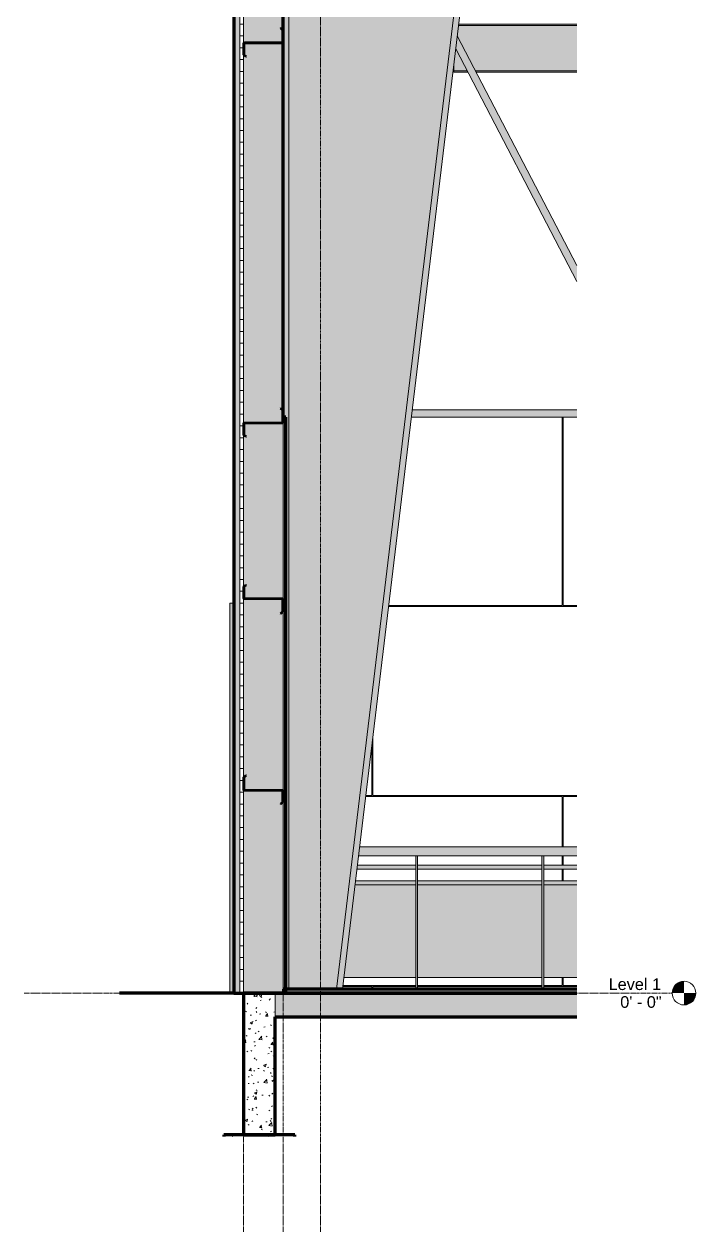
# Model space of a CAD drawing. Header units: inches. Extents: x 22688 to 23349, y -62 to 513.
# Drawn here: x 23178.5 to 23349, y -60.6 to 246 of the extents above; entities that cross this region are included whole.
import ezdxf

# ---------------------------------------------------------------- set-up
doc = ezdxf.new("R2010")
doc.units = ezdxf.units.IN
doc.header["$MEASUREMENT"] = 0
doc.linetypes.add('Grid Line 1_2_', pattern=[0.875, 0.5, -0.125, 0.125, -0.125])
doc.linetypes.add('Grid Line 1_2__2_', pattern=[0.875, 0.5, -0.125, 0.125, -0.125])
for name, color, linetype, lineweight in [('A-DOOR', 31, 'Continuous', 18), ('A-DOOR-FRAM', 31, 'Continuous', 9), ('A-FLOR', 192, 'Continuous', 18), ('A-FLOR-HRAL', 11, 'Continuous', 9), ('A-FLOR-LEVL', 51, 'Continuous', 9), ('A-FLOR-MCUT', 51, 'Continuous', 18), ('A-WALL', 113, 'Continuous', 18), ('A-WALL-PATT', 111, 'Continuous', 18), ('C-TOPO', 7, 'Continuous', 9), ('L-SITE-WALL', 31, 'Continuous', 18), ('Q-SPCQ', 91, 'Continuous', 9), ('S-BEAM', 12, 'Continuous', 9), ('S-FNDN', 32, 'Continuous', 18), ('S-GRID', 1, 'Continuous', 9)]:
    doc.layers.add(name, color=color, linetype=linetype, lineweight=lineweight)
doc.styles.add('Arial', font='arial.ttf', dxfattribs={"height": 2.950599})
pattern_1 = [(50, (22007.282, 102), (6.885997, -0.602097), [0.72, -7.92]), (355, (22007.282, 102), (-1.331756, 7.220547), [0.576, -6.336]), (100.451, (22007.856, 101.95), (5.55363, 6.61819), [0.612, -6.731]), (46.184, (22007.282, 103.92), (10.24564, -1.588925), [1.08, -11.88]), (96.636, (22008.136, 103.788), (8.97244, 9.35152), [0.918, -10.096]), (351.184, (22007.282, 103.92), (8.9732, 9.35123), [0.864, -9.504]), (21, (22008.242, 103.44), (5.730726, -3.865003), [0.72, -7.92]), (326, (22008.242, 103.44), (2.33581, 6.96088), [0.576, -6.336]), (71.451, (22008.72, 103.118), (8.065876, 3.09595), [0.612, -6.731]), (37.5, (22007.282, 102), (0.116866, 3.1954784), [0.317, -5.942, 0.317, -6.115, -6.36]), (37.5, (22007.282, 102), (0.116866, 3.1954784), [-12.691, 0.317, -6.043]), (7.5, (22007.282, 102), (2.52543, 3.786025), [0.317, -3.35, 0.317, -5.798, -2.424]), (7.5, (22007.282, 102), (2.52543, 3.786025), [-9.782, 0.317, -2.107]), (327.5, (22005.142, 102), (5.1243685, -0.216176), [0.317, -2.083, 0.317, -7.171, -9.936]), (327.5, (22005.142, 102), (5.1243685, -0.216176), [-9.888, 0.317, -9.619]), (317.5, (22004.182, 102), (5.598326, 0.96141), [0.317, -2.803, 0.317, -4.656, -7.056]), (317.5, (22004.182, 102), (5.598326, 0.96141), [-8.093, 0.317, -6.739])]
pattern_2 = [(45, (22007.282, 102), (-2.375879, 2.375879), []), (45, (22007.282, 105.6), (-2.375879, 2.375879), [])]
pattern_3 = [(0, (22007.282, 102), (0, 3), []), (90, (22007.282, 102), (-3, 2e-16), [])]
pattern_4 = [(161.57, (22007.402, 102.12), (-0.960383694, -0.00039918), [0, -6.83, 0.758, 0]), (18.43, (22007.162, 102.12), (-0.960383694, 0.00039918), [0, -6.83, 0.758, 0]), (108.43, (22007.402, 102.12), (0.47951018, -2.4005264), [2.276, -5.312]), (71.57, (22007.162, 102.12), (0.47951018, 2.4005264), [2.276, -5.312])]

# ---------------------------------------------------------------- blocks, each defined once
blk = doc.blocks.new('Level - Level Head - Circle-2773-Section 1 - Callout 3')
at = {"layer": 'A-FLOR-LEVL'}
h = blk.add_hatch(color=256, dxfattribs=at)
edge = h.paths.add_edge_path(flags=0)
edge.add_line((21236.11, 0), (21233.11, 0))
edge.add_arc((21236.11, 0), 3, 90, 180, ccw=False)
edge.add_line((21236.11, 3), (21236.11, 0))
h = blk.add_hatch(color=256, dxfattribs=at)
edge = h.paths.add_edge_path(flags=0)
edge.add_line((21236.11, -3), (21236.11, 0))
edge.add_line((21236.11, 0), (21239.11, 0))
edge.add_arc((21236.11, 0), 3, 270, 360, ccw=False)
at = {"layer": 'A-FLOR-LEVL', "color": 250}
blk.add_circle((21236.11, 0), 3, dxfattribs=at)
blk = doc.blocks.new('Locker Rooms and Restrooms_rvt-3-Section 1 - Callout 3')
at = {"color": 90, "lineweight": 5}
blk.add_blockref('Level - Level Head - Circle-2773-Section 1 - Callout 3', (0, 0), dxfattribs=at)
at = {"layer": 'A-FLOR-LEVL', "insert": (21230.27, 3.73), "char_height": 2.951, "width": 15.876, "attachment_point": 3, "line_spacing_factor": 0.938532, "style": 'Arial', "bg_fill": 3, "box_fill_scale": 1.25, "bg_fill_color": 0, "bg_fill_transparency": 0}
blk.add_mtext('Level 1', dxfattribs=at)
at = {"layer": 'A-FLOR-LEVL', "insert": (21230.42, -0.78), "char_height": 2.951, "width": 12.492, "attachment_point": 3, "line_spacing_factor": 0.938532, "style": 'Arial', "bg_fill": 3, "box_fill_scale": 1.25, "bg_fill_color": 0, "bg_fill_transparency": 0}
blk.add_mtext('0\' - 0"', dxfattribs=at)
at = {"layer": 'A-FLOR-LEVL', "linetype": 'Grid Line 1_2__2_'}
blk.add_line((21068.59, 0), (21233.11, 0), dxfattribs=at)
blk = doc.blocks.new('Struct_Xcel_Sports Complex_rvt-3-Section 1 - Callout 3')
at = {"layer": 'A-FLOR'}
blk.add_hatch(color=254, dxfattribs=at).paths.add_polyline_path([(21132.3, -6), (21208.94, -6), (21208.94, 0), (21132.3, 0)], flags=0)
at = {"layer": 'A-WALL-PATT', "lineweight": 9}
h = blk.add_hatch(dxfattribs=at)
h.set_pattern_fill('FP_6', color=250, style=0, pattern_type=2)
h.set_pattern_definition(pattern_1)
h.paths.add_polyline_path([(21132.3, -36), (21132.3, 0), (21124.3, 0), (21124.3, -36)], flags=0)
at = {"layer": 'S-FNDN', "lineweight": 9}
h = blk.add_hatch(dxfattribs=at)
h.set_pattern_fill('FP_6', color=256, style=0, pattern_type=2)
h.set_pattern_definition(pattern_1)
h.paths.add_polyline_path([(21119.3, -36.45), (21137.3, -36.45), (21137.3, -36), (21119.3, -36)], flags=0)
at = {"layer": 'A-FLOR', "color": 10, "lineweight": 70}
for p, q in [((21208.94, 0), (21132.3, 0)), ((21132.3, -6), (21208.94, -6))]:
    blk.add_line(p, q, dxfattribs=at)
at = {"layer": 'A-FLOR-MCUT', "color": 50}
blk.add_line((21132.3, 0), (21132.3, -6), dxfattribs=at)
at = {"layer": 'A-WALL', "color": 50}
blk.add_line((21132.3, -6), (21132.3, 0), dxfattribs=at)
at = {"layer": 'L-SITE-WALL', "color": 10, "lineweight": 70}
for p, q in [((21132.3, 0), (21124.3, 0)), ((21124.3, 0), (21124.3, -36)), ((21132.3, -36), (21132.3, -6)), ((21124.3, -36), (21132.3, -36))]:
    blk.add_line(p, q, dxfattribs=at)
at = {"layer": 'S-FNDN', "color": 10, "lineweight": 70}
for p, q in [((21137.3, -36), (21119.3, -36)), ((21119.3, -36), (21119.3, -36.45)), ((21137.3, -36.45), (21137.3, -36))]:
    blk.add_line(p, q, dxfattribs=at)
blk = doc.blocks.new('Girt_Z - 10_D-1354023-Section 1 - Callout 3')
at = {"layer": 'S-BEAM'}
h = blk.add_hatch(dxfattribs=at)
h.set_pattern_fill('FP_1', color=256, style=0, pattern_type=2)
h.set_pattern_definition(pattern_2)
h.paths.add_polyline_path([(21133.73, 47.95), (21134.3, 48.43), (21134.3, 51.37), (21134.25, 51.5), (21134.12, 51.55), (21124.49, 51.55), (21124.44, 51.58), (21124.41, 51.63), (21124.41, 54.77), (21124.95, 55.22), (21124.88, 55.3), (21124.3, 54.82), (21124.3, 51.45), (21134.12, 51.45), (21134.17, 51.42), (21134.19, 51.37), (21134.19, 48.48), (21133.66, 48.03)], flags=0)
at = {"layer": 'S-BEAM', "lineweight": 50}
for p, q in [((21124.88, 55.3), (21124.3, 54.82)), ((21124.41, 54.77), (21124.95, 55.22)), ((21124.95, 55.22), (21124.88, 55.3)), ((21124.3, 54.82), (21124.3, 51.45)), ((21124.41, 51.63), (21124.41, 54.77)), ((21124.3, 51.45), (21134.12, 51.45)), ((21134.12, 51.55), (21124.49, 51.55)), ((21134.19, 51.37), (21134.19, 48.48)), ((21134.3, 48.43), (21134.3, 51.37)), ((21134.19, 48.48), (21133.66, 48.03)), ((21133.66, 48.03), (21133.73, 47.95)), ((21133.73, 47.95), (21134.3, 48.43))]:
    blk.add_line(p, q, dxfattribs=at)
for centre, radius, start, end in [((21124.49, 51.63), 0.0782, 183.0424, 270), ((21134.12, 51.37), 0.188, 0, 90), ((21134.12, 51.37), 0.0782, 2.1227, 90)]:
    blk.add_arc(centre, radius, start, end, dxfattribs=at)
blk = doc.blocks.new('Basketball_Backstop-Performance_Sports_Systems-3103-Ceiling_Hung - 27_-0_ to 27_-11 7_8_-652462-Section 1 - Callout 3')
at = {"layer": 'Q-SPCQ'}
for points in [[(21184.43, 290.5), (21184.42, 291.8), (21184.26, 290.5)], [(21207.12, 292.25), (21208.94, 292.25), (21208.94, 294), (21191.43, 294), (21191.43, 292.25), (21205.31, 292.25)], [(21208.94, 290.5), (21208.94, 292.25), (21191.43, 292.25), (21191.43, 290.5), (21201.68, 290.5)], [(21208.94, 180.64), (21208.94, 184.7), (21178.55, 243.03), (21178.16, 239.73), (21189.31, 218.31)]]:
    blk.add_hatch(color=256, dxfattribs=at).paths.add_polyline_path(points, flags=0)
for p, q in [((21184.43, 291.86), (21184.43, 290.5)), ((21208.94, 294), (21191.43, 294)), ((21191.43, 292.25), (21191.43, 294)), ((21191.43, 290.5), (21191.43, 292.25)), ((21184.26, 290.5), (21184.43, 290.5)), ((21191.43, 290.5), (21208.94, 290.5)), ((21208.94, 184.7), (21178.55, 243.03)), ((21178.16, 239.73), (21208.94, 180.64))]:
    blk.add_line(p, q, dxfattribs=at)
blk = doc.blocks.new('W-Wide Flange - W12X26-1193237-Section 1 - Callout 3')
at = {"layer": 'S-BEAM'}
for points in [[(21178.78, 244.94), (21208.94, 244.94), (21208.94, 245.62), (21178.86, 245.62), (21178.8, 245.07)], [(21179.89, 245.62), (21208.94, 245.62), (21208.94, 246), (21178.91, 246), (21178.86, 245.62)]]:
    blk.add_hatch(color=256, dxfattribs=at).paths.add_polyline_path(points, flags=0)
h = blk.add_hatch(color=256, dxfattribs=at)
h.paths.add_polyline_path([(21177.66, 234.84), (21180.7, 234.84), (21178.16, 239.73), (21177.66, 235.64)], flags=0)
h.paths.add_polyline_path([(21208.94, 234.84), (21208.94, 244.94), (21178.78, 244.94), (21178.55, 243.03), (21182.82, 234.84)], flags=0)
h = blk.add_hatch(color=256, dxfattribs=at)
h.paths.add_polyline_path([(21183.17, 234.16), (21208.94, 234.16), (21208.94, 234.84), (21182.82, 234.84), (21183.16, 234.19)], flags=0)
h.paths.add_polyline_path([(21177.66, 234.16), (21181.06, 234.16), (21180.7, 234.84), (21177.66, 234.84), (21177.66, 234.19)], flags=0)
h = blk.add_hatch(color=256, dxfattribs=at)
h.paths.add_polyline_path([(21208.94, 233.78), (21208.94, 234.16), (21183.17, 234.16), (21183.37, 233.78)], flags=0)
h.paths.add_polyline_path([(21177.66, 233.78), (21181.26, 233.78), (21181.06, 234.16), (21177.66, 234.16)], flags=0)
for p, q in [((21178.86, 245.62), (21208.94, 245.62)), ((21178.91, 246), (21208.94, 246)), ((21177.66, 234.84), (21177.66, 235.64)), ((21177.66, 234.16), (21177.66, 234.84)), ((21177.66, 233.78), (21177.66, 234.16)), ((21177.66, 234.16), (21181.06, 234.16)), ((21177.66, 233.78), (21181.26, 233.78)), ((21183.17, 234.16), (21208.94, 234.16)), ((21183.37, 233.78), (21208.94, 233.78))]:
    blk.add_line(p, q, dxfattribs=at)
blk = doc.blocks.new('Railing - 2_ 8_-939652-Section 1 - Callout 3')
at = {"layer": 'A-FLOR-HRAL'}
blk.add_hatch(color=256, dxfattribs=at).paths.add_polyline_path([(21149.8, 4), (21167.99, 4), (21167.99, 27.5), (21152.62, 27.5)], flags=0)
blk.add_line((21149.8, 4), (21167.99, 4), dxfattribs=at)
blk = doc.blocks.new('Railing - 2_ x 1_2_-939656-Section 1 - Callout 3')
at = {"layer": 'A-FLOR-HRAL'}
blk.add_hatch(color=256, dxfattribs=at).paths.add_polyline_path([(21168.49, 1), (21168.49, 34.87), (21167.99, 34.87), (21167.99, 1)], flags=0)
for p, q in [((21168.49, 34.87), (21167.99, 34.87)), ((21167.99, 1), (21167.99, 34.87)), ((21168.49, 1), (21168.49, 34.87))]:
    blk.add_line(p, q, dxfattribs=at)
blk = doc.blocks.new('Railing - 2_ 8_-V3-Section 1 - Callout 3')
at = {"layer": 'A-FLOR-HRAL'}
blk.add_hatch(color=256, dxfattribs=at).paths.add_polyline_path([(21168.49, 4), (21199.99, 4), (21199.99, 27.5), (21168.49, 27.5)], flags=0)
blk.add_line((21168.49, 4), (21199.99, 4), dxfattribs=at)
blk = doc.blocks.new('Railing - 2_ 8_-V4-Section 1 - Callout 3')
at = {"layer": 'A-FLOR-HRAL'}
blk.add_hatch(color=256, dxfattribs=at).paths.add_polyline_path([(21208.94, 4), (21208.94, 27.5), (21200.49, 27.5), (21200.49, 4)], flags=0)
blk.add_line((21200.49, 4), (21208.94, 4), dxfattribs=at)
blk = doc.blocks.new('Railing - Railing-939582-Section 1 - Callout 3')
at = {"layer": 'A-FLOR-HRAL'}
for points in [[(21200.74, 36), (21208.94, 36), (21208.94, 37.12), (21207.49, 37.12), (21205.31, 37.12), (21201.68, 37.12), (21198.52, 37.12), (21195.39, 37.12), (21192.9, 37.12), (21189.4, 37.11), (21153.78, 37.11), (21153.65, 36), (21199.23, 36)], [(21168.56, 34.87), (21176.59, 34.88), (21179.89, 34.89), (21182.06, 34.88), (21200.35, 34.88), (21201.68, 34.88), (21208.94, 34.88), (21208.94, 36), (21153.65, 36), (21153.51, 34.88), (21155.6, 34.88), (21158.11, 34.88), (21160.85, 34.88), (21165.16, 34.88), (21167.52, 34.88)]]:
    blk.add_hatch(color=256, dxfattribs=at).paths.add_polyline_path(points, flags=0)
h = blk.add_hatch(color=256, dxfattribs=at)
h.paths.add_polyline_path([(21201.68, 31.5), (21208.94, 31.5), (21208.94, 32.5), (21200.49, 32.5), (21200.49, 31.5)], flags=0)
h.paths.add_polyline_path([(21158.11, 31.5), (21167.99, 31.5), (21167.99, 32.5), (21153.22, 32.5), (21153.1, 31.5)], flags=0)
h.paths.add_polyline_path([(21168.49, 31.5), (21199.99, 31.5), (21199.99, 32.5), (21168.49, 32.5)], flags=0)
h = blk.add_hatch(color=256, dxfattribs=at)
h.paths.add_polyline_path([(21199.99, 27.5), (21199.99, 28.5), (21168.49, 28.5), (21168.49, 27.5), (21189.31, 27.5)], flags=0)
h.paths.add_polyline_path([(21208.94, 27.5), (21208.94, 28.5), (21200.49, 28.5), (21200.49, 27.5)], flags=0)
h.paths.add_polyline_path([(21152.62, 27.5), (21167.99, 27.5), (21167.99, 28.5), (21152.74, 28.5), (21152.64, 27.66)], flags=0)
for p, q in [((21208.94, 37.13), (21153.78, 37.13)), ((21153.51, 34.87), (21208.94, 34.87)), ((21167.99, 31.5), (21153.1, 31.5)), ((21153.22, 32.5), (21167.99, 32.5)), ((21168.49, 32.5), (21199.99, 32.5)), ((21199.99, 31.5), (21168.49, 31.5)), ((21200.49, 32.5), (21208.94, 32.5)), ((21208.94, 31.5), (21200.49, 31.5)), ((21152.74, 28.5), (21167.99, 28.5)), ((21168.49, 28.5), (21199.99, 28.5)), ((21200.49, 28.5), (21208.94, 28.5)), ((21167.99, 27.5), (21152.62, 27.5)), ((21199.99, 27.5), (21168.49, 27.5)), ((21208.94, 27.5), (21200.49, 27.5))]:
    blk.add_line(p, q, dxfattribs=at)
for name, p in [('Railing - 2_ x 1_2_-939656-Section 1 - Callout 3', (0, 0)), ('Railing - 2_ x 1_2_-939656-Section 1 - Callout 3', (32, 0)), ('Railing - 2_ 8_-939652-Section 1 - Callout 3', (0, 0)), ('Railing - 2_ 8_-V3-Section 1 - Callout 3', (0, 0)), ('Railing - 2_ 8_-V4-Section 1 - Callout 3', (0, 0))]:
    blk.add_blockref(name, p)
blk = doc.blocks.new('columns and girder2 - one-1334686-Section 1 - Callout 3')
at = {"layer": 'S-BEAM'}
h = blk.add_hatch(color=256, dxfattribs=at)
h.paths.add_polyline_path([(21149.39, 1), (21149.43, 1), (21189.31, 332.48), (21187.8, 332.48), (21147.92, 1)], flags=0)
h.paths.add_polyline_path([(21135.05, 1), (21135.8, 1), (21135.79, 386.75), (21135.05, 386.78), (21135.05, 389.26), (21134.3, 389.29), (21134.3, 146.25), (21135.05, 146.25), (21135.05, 27.66)], flags=0)
h = blk.add_hatch(color=256, dxfattribs=at)
h.paths.add_polyline_path([(21137.31, 1), (21147.92, 1), (21187.8, 332.48), (21187.8, 335.23), (21135.8, 335.23), (21135.8, 1)], flags=0)
h.paths.add_polyline_path([(21187.8, 336.23), (21187.8, 384.58), (21135.8, 386.75), (21135.8, 336.23), (21150.85, 336.23)], flags=0)
h.paths.add_polyline_path([(21190.8, 336.44), (21208.94, 339.03), (21208.94, 383.7), (21190.8, 384.46), (21190.8, 348.17)], flags=0)
for p, q in [((21135.8, 1), (21135.8, 386.75)), ((21187.8, 332.48), (21147.92, 1)), ((21149.43, 1), (21189.31, 332.48))]:
    blk.add_line(p, q, dxfattribs=at)
blk = doc.blocks.new('Single-Flush - 36_ x 96_-1048073-Section 1 - Callout 3')
at = {"layer": 'A-DOOR-FRAM', "lineweight": 18}
blk.add_hatch(color=256, dxfattribs=at).paths.add_polyline_path([(21120.8, 0), (21121.8, 0), (21121.8, 99), (21120.8, 99), (21120.8, 27.66)], flags=0)
at = {"layer": 'A-DOOR-FRAM'}
for p, q in [((21120.8, 0), (21120.8, 99)), ((21120.8, 99), (21121.8, 99))]:
    blk.add_line(p, q, dxfattribs=at)
blk = doc.blocks.new('Girt_Z - 10_D-1223956-Section 1 - Callout 3')
at = {"layer": 'S-BEAM'}
h = blk.add_hatch(dxfattribs=at)
h.set_pattern_fill('FP_1', color=256, style=0, pattern_type=2)
h.set_pattern_definition(pattern_2)
h.paths.add_polyline_path([(21124.88, 141.19), (21124.95, 141.27), (21124.41, 141.72), (21124.41, 144.61), (21124.44, 144.67), (21124.49, 144.69), (21134.3, 144.69), (21134.3, 148.06), (21133.73, 148.54), (21133.66, 148.46), (21134.19, 148.01), (21134.19, 144.87), (21134.17, 144.82), (21134.12, 144.8), (21124.49, 144.8), (21124.36, 144.74), (21124.3, 144.61), (21124.3, 141.67)], flags=0)
at = {"layer": 'S-BEAM', "lineweight": 50}
for p, q in [((21133.73, 148.54), (21133.66, 148.46)), ((21133.66, 148.46), (21134.19, 148.01)), ((21134.3, 148.06), (21133.73, 148.54)), ((21134.19, 148.01), (21134.19, 144.87)), ((21134.3, 144.69), (21134.3, 148.06)), ((21124.3, 144.61), (21124.3, 141.67)), ((21124.41, 141.72), (21124.41, 144.61)), ((21134.12, 144.8), (21124.49, 144.8)), ((21124.49, 144.69), (21134.3, 144.69)), ((21124.3, 141.67), (21124.88, 141.19)), ((21124.95, 141.27), (21124.41, 141.72)), ((21124.88, 141.19), (21124.95, 141.27))]:
    blk.add_line(p, q, dxfattribs=at)
for centre, radius, start, end in [((21124.49, 144.61), 0.188, 90, 180), ((21124.49, 144.61), 0.0782, 90, 177.8773), ((21134.12, 144.88), 0.0782, 270, 356.9576)]:
    blk.add_arc(centre, radius, start, end, dxfattribs=at)
blk = doc.blocks.new('Girt_Z - 10_D-V5-Section 1 - Callout 3')
at = {"layer": 'S-BEAM'}
h = blk.add_hatch(dxfattribs=at)
h.set_pattern_fill('FP_1', color=256, style=0, pattern_type=2)
h.set_pattern_definition(pattern_2)
h.paths.add_polyline_path([(21124.88, 237.69), (21124.95, 237.77), (21124.41, 238.22), (21124.41, 241.11), (21124.44, 241.17), (21124.49, 241.19), (21134.3, 241.19), (21134.3, 244.56), (21133.73, 245.04), (21133.66, 244.96), (21134.19, 244.51), (21134.19, 241.37), (21134.17, 241.32), (21134.12, 241.3), (21124.49, 241.3), (21124.36, 241.24), (21124.3, 241.11), (21124.3, 238.17)], flags=0)
at = {"layer": 'S-BEAM', "lineweight": 50}
for p, q in [((21133.73, 245.04), (21133.66, 244.96)), ((21133.66, 244.96), (21134.19, 244.51)), ((21134.3, 244.56), (21133.73, 245.04)), ((21134.19, 244.51), (21134.19, 241.37)), ((21134.3, 241.19), (21134.3, 244.56)), ((21124.3, 241.11), (21124.3, 238.17)), ((21124.41, 238.22), (21124.41, 241.11)), ((21134.12, 241.3), (21124.49, 241.3)), ((21124.49, 241.19), (21134.3, 241.19)), ((21124.3, 238.17), (21124.88, 237.69)), ((21124.95, 237.77), (21124.41, 238.22)), ((21124.88, 237.69), (21124.95, 237.77))]:
    blk.add_line(p, q, dxfattribs=at)
for centre, radius, start, end in [((21124.49, 241.11), 0.188, 90, 180), ((21124.49, 241.11), 0.0782, 90, 177.8773), ((21134.12, 241.38), 0.0782, 270, 356.9576)]:
    blk.add_arc(centre, radius, start, end, dxfattribs=at)
blk = doc.blocks.new('Girt_Z - 10_D-1223970-Section 1 - Callout 3')
at = {"layer": 'S-BEAM'}
blk.add_hatch(color=256, dxfattribs=at).paths.add_polyline_path([(21188.24, 146.25), (21208.94, 146.25), (21208.94, 148.06), (21167.13, 148.06), (21166.91, 146.25), (21187.8, 146.25)], flags=0)
blk.add_line((21167.13, 148.06), (21208.94, 148.06), dxfattribs=at)
blk = doc.blocks.new('Girt_Z - 10_D-1263115-Section 1 - Callout 3')
at = {"layer": 'S-BEAM'}
blk.add_hatch(color=256, dxfattribs=at).paths.add_polyline_path([(21133.73, 96.32), (21134.3, 96.8), (21134.3, 100.18), (21124.49, 100.18), (21124.44, 100.2), (21124.41, 100.25), (21124.41, 103.14), (21124.95, 103.59), (21124.88, 103.68), (21124.3, 103.2), (21124.3, 100.26), (21124.36, 100.13), (21124.49, 100.07), (21134.12, 100.07), (21134.17, 100.05), (21134.19, 100), (21134.19, 96.86), (21133.66, 96.41)], flags=0)
at = {"layer": 'S-BEAM', "lineweight": 50}
for p, q in [((21124.88, 103.68), (21124.3, 103.2)), ((21124.3, 103.2), (21124.3, 100.26)), ((21124.41, 103.14), (21124.95, 103.59)), ((21124.41, 100.25), (21124.41, 103.14)), ((21124.95, 103.59), (21124.88, 103.68)), ((21134.3, 100.18), (21124.49, 100.18)), ((21124.49, 100.07), (21134.12, 100.07)), ((21134.19, 100), (21134.19, 96.86)), ((21134.3, 96.8), (21134.3, 100.18)), ((21134.19, 96.86), (21133.66, 96.41)), ((21133.66, 96.41), (21133.73, 96.32)), ((21133.73, 96.32), (21134.3, 96.8))]:
    blk.add_line(p, q, dxfattribs=at)
for centre, radius, start, end in [((21124.49, 100.26), 0.188, 180, 270), ((21124.49, 100.26), 0.0782, 182.1227, 270), ((21134.12, 99.99), 0.0782, 3.0424, 90)]:
    blk.add_arc(centre, radius, start, end, dxfattribs=at)
blk = doc.blocks.new('Level - Level Head - Circle-15001-Section 1 - Callout 3')
at = {"layer": 'A-FLOR-LEVL'}
h = blk.add_hatch(color=256, dxfattribs=at)
edge = h.paths.add_edge_path(flags=0)
edge.add_line((21236.11, 0), (21233.11, 0))
edge.add_arc((21236.11, 0), 3, 90, 180, ccw=False)
edge.add_line((21236.11, 3), (21236.11, 0))
h = blk.add_hatch(color=256, dxfattribs=at)
edge = h.paths.add_edge_path(flags=0)
edge.add_line((21236.11, -3), (21236.11, 0))
edge.add_line((21236.11, 0), (21239.11, 0))
edge.add_arc((21236.11, 0), 3, 270, 360, ccw=False)
blk.add_circle((21236.11, 0), 3, dxfattribs=at)

msp = doc.modelspace()

# ---------------------------------------------------------------- hatches: boundary and pattern name
at = {"layer": 'A-FLOR'}
msp.add_hatch(color=256, dxfattribs=at).paths.add_polyline_path([(23244.36273, 0), (23318.87387, 0), (23318.87387, 1), (23244.36273, 1)], flags=0)
at = {"layer": 'A-WALL-PATT', "lineweight": 9}
h = msp.add_hatch(dxfattribs=at)
h.set_pattern_fill('FP_10', color=256, style=0, pattern_type=2)
h.set_pattern_definition(pattern_3)
h.paths.add_polyline_path([(23234.23773, 146.25), (23234.23773, 335), (23233.23773, 335), (23233.23773, 146.25)], flags=0)
h = msp.add_hatch(dxfattribs=at)
h.set_pattern_fill('FP_5', color=256, style=0, pattern_type=2)
h.set_pattern_definition(pattern_4)
h.paths.add_polyline_path([(23244.23773, 146.25), (23244.23773, 335), (23234.23773, 335), (23234.23773, 146.25)], flags=0)
h = msp.add_hatch(dxfattribs=at)
h.set_pattern_fill('FP_10', color=256, style=0, pattern_type=2)
h.set_pattern_definition(pattern_3)
h.paths.add_polyline_path([(23234.23773, 0), (23234.23773, 146.25), (23233.23773, 146.25), (23233.23773, 0)], flags=0)
h = msp.add_hatch(dxfattribs=at)
h.set_pattern_fill('FP_5', color=256, style=0, pattern_type=2)
h.set_pattern_definition(pattern_4)
h.paths.add_polyline_path([(23244.23773, 0), (23244.23773, 146.25), (23234.23773, 146.25), (23234.23773, 0)], flags=0)
h = msp.add_hatch(dxfattribs=at)
h.set_pattern_fill('FP_11', color=256, style=0, pattern_type=2)
h.set_pattern_definition([(90, (22012.18, -722), (-193, -193), [48, -145]), (180, (22012.18, -722), (-2e-14, -193), [96.25, -96.75]), (270, (21915.93, -674), (-193, -193), [48, -145]), (180, (22012.18, -674), (-2e-14, -193), [96.25, -96.75]), (270, (21915.68, -674), (-193, -193), [48, -145]), (180, (21915.68, -674), (-2e-14, -193), [96.25, -96.75]), (90, (21819.43, -722), (-193, -193), [48, -145]), (180, (21915.68, -722), (-2e-14, -193), [96.25, -96.75]), (90, (21964.18, -673.75), (-193, -193), [48, -145]), (180, (22012.43, -673.75), (-2e-14, -193), [48.25, -144.75]), (180, (22012.43, -625.75), (-2e-14, -193), [48.25, -144.75]), (90, (21867.68, -673.75), (-193, -193), [48, -145]), (180, (21963.93, -673.75), (-2e-14, -193), [96.25, -96.75]), (270, (21963.93, -625.75), (-193, -193), [48, -145]), (180, (21963.93, -625.75), (-2e-14, -193), [96.25, -96.75]), (180, (21867.43, -673.75), (-2e-14, -193), [48, -145]), (270, (21867.43, -625.75), (-193, -193), [48, -145]), (180, (21867.43, -625.75), (-2e-14, -193), [48, -145]), (90, (22012.18, -625.5), (-193, -193), [48, -145]), (180, (22012.18, -625.5), (-2e-14, -193), [96.25, -96.75]), (270, (21915.93, -577.5), (-193, -193), [48, -145]), (180, (22012.18, -577.5), (-2e-14, -193), [96.25, -96.75]), (270, (21915.68, -577.5), (-193, -193), [48, -145]), (180, (21915.68, -577.5), (-2e-14, -193), [96.25, -96.75]), (270, (21819.43, -577.5), (-193, -193), [48, -145]), (180, (21915.68, -625.5), (-2e-14, -193), [96.25, -96.75]), (90, (21964.18, -577.25), (-193, -193), [48, -145]), (180, (22012.43, -577.25), (-2e-14, -193), [48.25, -144.75]), (180, (22012.43, -529.25), (-2e-14, -193), [48.25, -144.75]), (90, (21867.68, -577.25), (-193, -193), [48, -145]), (180, (21963.93, -577.25), (-2e-14, -193), [96.25, -96.75]), (270, (21963.93, -529.25), (-193, -193), [48, -145]), (180, (21963.93, -529.25), (-2e-14, -193), [96.25, -96.75]), (180, (21867.43, -577.25), (-2e-14, -193), [48, -145]), (270, (21867.43, -529.25), (-193, -193), [48, -145]), (180, (21867.43, -529.25), (-2e-14, -193), [48, -145])])
h.paths.add_polyline_path([(23310.42523, 1), (23318.87387, 1), (23318.87387, 4), (23310.42523, 4)], flags=0)
h.paths.add_polyline_path([(23278.42523, 1), (23309.92523, 1), (23309.92523, 4), (23278.42523, 4)], flags=0)
h.paths.add_polyline_path([(23277.92523, 1), (23277.92523, 4), (23259.73083, 4), (23259.36991, 1)], flags=0)
h.paths.add_polyline_path([(23289.82837, 28.5), (23309.92523, 28.5), (23309.92523, 31.5), (23278.42523, 31.5), (23278.42523, 28.5), (23282.567, 28.5)], flags=0)
h.paths.add_polyline_path([(23262.67832, 28.5), (23277.92523, 28.5), (23277.92523, 31.5), (23263.03924, 31.5)], flags=0)
h.paths.add_polyline_path([(23310.42523, 28.5), (23318.87387, 28.5), (23318.87387, 31.5), (23310.42523, 31.5)], flags=0)
h.paths.add_polyline_path([(23271.86295, 32.5), (23277.92523, 32.5), (23277.92523, 34.86924), (23278.42523, 34.86924), (23278.42523, 32.5), (23309.92523, 32.5), (23309.92523, 34.86924), (23310.42523, 34.86924), (23310.42523, 32.5), (23318.87387, 32.5), (23318.87387, 34.87769), (23310.42523, 34.87895), (23308.28569, 34.88706), (23298.98198, 34.8754), (23290.48208, 34.88226), (23288.18456, 34.88669), (23281.96616, 34.8752), (23263.44548, 34.87677), (23263.15954, 32.5), (23271.49018, 32.5)], flags=0)
h.paths.add_polyline_path([(23299.8309, 37.11197), (23304.44261, 37.1221), (23309.37896, 37.12155), (23312.60788, 37.12017), (23315.32646, 37.1241), (23317.14955, 37.11756), (23318.87387, 37.11758), (23318.87387, 146.25), (23276.84433, 146.25), (23263.71527, 37.11931), (23266.02556, 37.1224), (23268.47602, 37.12175), (23271.67493, 37.125), (23299.33216, 37.11205)], flags=0)
h.paths.add_polyline_path([(23310.67426, 37.12485), (23310.67426, 37.12592), (23310.67426, 39.67541)], flags=0)
at = {"layer": 'L-SITE-WALL'}
for points in [[(23231.73773, 146.25), (23233.23773, 146.25), (23233.23773, 335), (23231.73773, 335), (23231.73773, 155.86119)], [(23233.23773, 0), (23233.23773, 146.25), (23231.73773, 146.25), (23231.73773, 0)]]:
    msp.add_hatch(color=256, dxfattribs=at).paths.add_polyline_path(points, flags=0)
at = {"layer": 'L-SITE-WALL', "lineweight": 5}
msp.add_hatch(color=256, dxfattribs=at).paths.add_polyline_path([(23244.98773, 0), (23244.98773, 146.25), (23244.23773, 146.25), (23244.23773, 0)], flags=0)

# ---------------------------------------------------------------- linework, layer by layer
at = {"layer": 'A-FLOR', "lineweight": 70}
for p, q in [((23318.87387, 1), (23244.36273, 1)), ((23244.36273, 1), (23244.36273, 0)), ((23244.36273, 0), (23318.87387, 0))]:
    msp.add_line(p, q, dxfattribs=at)
at = {"layer": 'A-WALL'}
for p, q in [((23233.23773, 335), (23233.23773, 0)), ((23234.23773, 335), (23234.23773, 0)), ((23244.23773, 146.25), (23244.23773, 0))]:
    msp.add_line(p, q, dxfattribs=at)
at = {"layer": 'C-TOPO', "lineweight": 90}
msp.add_line((23231.73773, 0), (23202.69187, 0), dxfattribs=at)
at = {"layer": 'C-TOPO'}
msp.add_line((23231.73773, 0), (23202.69187, 0), dxfattribs=at)
at = {"layer": 'L-SITE-WALL', "lineweight": 70}
for p, q in [((23231.73773, 335), (23231.73773, 0)), ((23244.23773, 146.25), (23244.23773, 335)), ((23244.98773, 146.25), (23244.23773, 146.25)), ((23244.98773, 0), (23244.98773, 146.25)), ((23231.73773, 0), (23244.36273, 0))]:
    msp.add_line(p, q, dxfattribs=at)
at = {"layer": 'L-SITE-WALL'}
msp.add_line((23318.87387, 146.25), (23276.84433, 146.25), dxfattribs=at)
at = {"layer": 'S-GRID', "linetype": 'Grid Line 1_2_'}
for p, q in [((23234.23773, -60.61508), (23234.23773, 500.56053)), ((23244.23773, -60.61508), (23244.23773, 500.56053)), ((23253.73773, -60.61508), (23253.73773, 500.56053))]:
    msp.add_line(p, q, dxfattribs=at)

# ---------------------------------------------------------------- block references
at = {"layer": 'A-DOOR'}
msp.add_blockref('Single-Flush - 36_ x 96_-1048073-Section 1 - Callout 3', (2109.93492, 0), dxfattribs=at)
at = {"layer": 'A-FLOR-HRAL'}
msp.add_blockref('Railing - Railing-939582-Section 1 - Callout 3', (2109.93492, 0), dxfattribs=at)
at = {"layer": 'A-FLOR-LEVL'}
msp.add_blockref('Level - Level Head - Circle-15001-Section 1 - Callout 3', (2109.93492, 0), dxfattribs=at)
at = {"layer": 'Q-SPCQ'}
msp.add_blockref('Basketball_Backstop-Performance_Sports_Systems-3103-Ceiling_Hung - 27_-0_ to 27_-11 7_8_-652462-Section 1 - Callout 3', (2109.93492, 0), dxfattribs=at)
at = {"layer": 'S-BEAM'}
for name in ['columns and girder2 - one-1334686-Section 1 - Callout 3', 'W-Wide Flange - W12X26-1193237-Section 1 - Callout 3', 'Girt_Z - 10_D-V5-Section 1 - Callout 3', 'Girt_Z - 10_D-1223956-Section 1 - Callout 3', 'Girt_Z - 10_D-1223970-Section 1 - Callout 3', 'Girt_Z - 10_D-1263115-Section 1 - Callout 3', 'Girt_Z - 10_D-1354023-Section 1 - Callout 3']:
    msp.add_blockref(name, (2109.93492, 0), dxfattribs=at)

# ---------------------------------------------------------------- texts
at = {"layer": 'A-FLOR-LEVL', "insert": (23340.20956, 3.72966), "char_height": 2.950599, "width": 15.876, "attachment_point": 3, "line_spacing_factor": 0.938532, "style": 'Arial', "bg_fill": 3, "box_fill_scale": 1.25, "bg_fill_color": 0, "bg_fill_transparency": 0}
msp.add_mtext('Level 1', dxfattribs=at)

# ---------------------------------------------------------------- next in the draw order: texts
at = {"layer": 'A-FLOR-LEVL', "insert": (23340.35655, -0.77816), "char_height": 2.950599, "width": 12.492, "attachment_point": 3, "line_spacing_factor": 0.938532, "style": 'Arial', "bg_fill": 3, "box_fill_scale": 1.25, "bg_fill_color": 0, "bg_fill_transparency": 0}
msp.add_mtext('0\' - 0"', dxfattribs=at)

# ---------------------------------------------------------------- next in the draw order: linework, layer by layer
at = {"layer": 'A-FLOR-LEVL', "linetype": 'Grid Line 1_2_'}
msp.add_line((23178.52375, 0), (23343.04711, 0), dxfattribs=at)

# ---------------------------------------------------------------- next in the draw order: block references
at = {"color": 90, "lineweight": 5}
msp.add_blockref('Locker Rooms and Restrooms_rvt-3-Section 1 - Callout 3', (2109.93492, 0), dxfattribs=at)

# ---------------------------------------------------------------- next in the draw order: block references
msp.add_blockref('Struct_Xcel_Sports Complex_rvt-3-Section 1 - Callout 3', (2109.93492, 0), dxfattribs=at)

doc.saveas('drawing.dxf')
